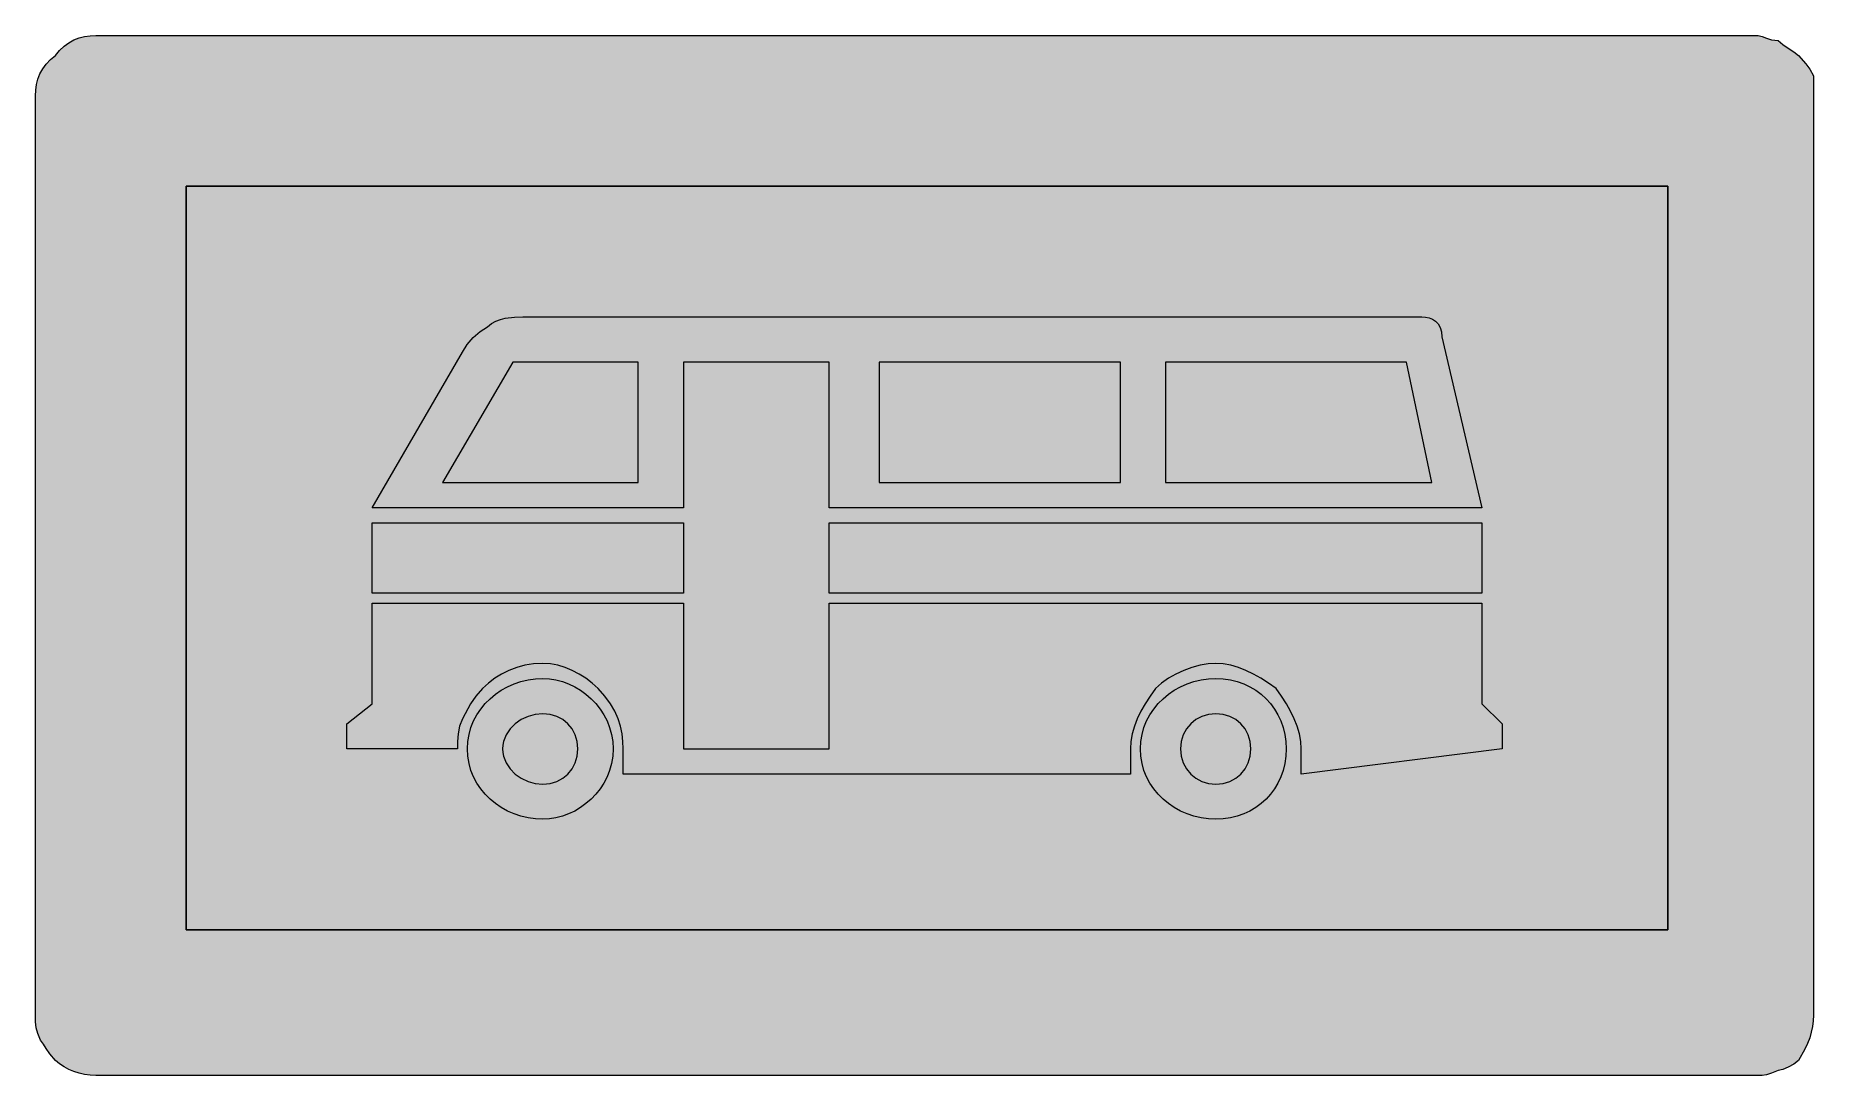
# Model space of a CAD drawing. Header units: metres. Extents: x 71 to 496, y 11 to 259.
import ezdxf

# ---------------------------------------------------------------- set-up
doc = ezdxf.new("R2010")
doc.units = ezdxf.units.M
doc.layers.add('FILL_RED_FF0000', color=7, linetype='Continuous', true_color=0xff0000)
doc.layers.add('FILL_WHITE_FFFFFF', color=7, linetype='Continuous', true_color=0xffffff)

msp = doc.modelspace()

# ---------------------------------------------------------------- hatches: boundary and pattern name
at = {"layer": 'FILL_RED_FF0000', "true_color": 0xff0000}
h = msp.add_hatch(color=7, dxfattribs=at)
h.dxf.hatch_style = 1
h.paths.add_polyline_path([(484.01, 259.01), (485.04, 258.6), (486.3, 258.19), (487.89, 258), (488.98, 257.1), (490.29, 256.2), (491.6, 255.3), (492.69, 254.4), (494.49, 252.45), (495.39, 251.19), (496.29, 249.6), (496.29, 244.8), (496.29, 25.2), (496.23, 23.85), (496.06, 22.5), (495.78, 21.15), (495.39, 19.8), (494.88, 18.45), (494.27, 17.1), (492.69, 14.4), (491.6, 13.52), (490.29, 12.75), (488.98, 12.21), (487.89, 12), (486.3, 11.31), (485.04, 10.95), (484.01, 10.82), (483.09, 10.8), (85.89, 10.8), (84.54, 10.86), (83.21, 11.02), (81.9, 11.31), (80.64, 11.7), (79.43, 12.21), (78.3, 12.82), (77.24, 13.56), (76.29, 14.4), (74.88, 15.99), (74.04, 17.25), (73.42, 18.28), (72.69, 19.2), (72, 20.81), (71.64, 22.2), (71.51, 23.59), (71.49, 25.2), (71.49, 244.8), (71.55, 246.15), (71.73, 247.48), (72.06, 248.79), (72.54, 250.05), (73.19, 251.26), (74.02, 252.39), (75.05, 253.45), (76.29, 254.4), (77.24, 255.64), (78.3, 256.67), (79.43, 257.5), (80.64, 258.15), (81.9, 258.63), (83.21, 258.96), (84.54, 259.14), (85.89, 259.2), (483.09, 259.2), (484.01, 259.01)])
h.paths.add_polyline_path([(461.49, 45.6), (461.49, 223.2), (107.49, 223.2), (107.49, 45.6), (461.49, 45.6)], flags=16)
h = msp.add_hatch(color=7, dxfattribs=at)
h.dxf.hatch_style = 1
h.paths.add_polyline_path([(405.99, 190.95), (406.6, 190.3), (407.08, 189.47), (407.38, 188.44), (407.49, 187.2), (417.09, 146.4), (261.09, 146.4), (261.09, 181.2), (226.29, 181.2), (226.29, 146.4), (151.89, 146.4), (173.49, 183.6), (174.6, 185.38), (176.04, 187.05), (177.71, 188.49), (179.49, 189.6), (180.44, 190.39), (181.48, 190.99), (182.57, 191.41), (183.69, 191.7), (185.9, 191.96), (187.89, 192), (402.69, 192), (403.59, 191.94), (404.45, 191.76), (405.26, 191.43), (405.99, 190.95)])
h.paths.add_polyline_path([(399.09, 181.2), (341.49, 181.2), (341.49, 152.4), (405.09, 152.4), (399.09, 181.2)], flags=16)
h.paths.add_polyline_path([(330.69, 152.4), (330.69, 181.2), (273.09, 181.2), (273.09, 152.4), (330.69, 152.4)], flags=16)
h.paths.add_polyline_path([(185.49, 181.2), (168.69, 152.4), (215.49, 152.4), (215.49, 181.2), (185.49, 181.2)], flags=16)
h = msp.add_hatch(color=7, dxfattribs=at)
h.dxf.hatch_style = 1
h.paths.add_polyline_path([(226.29, 142.8), (226.29, 126), (151.89, 126), (151.89, 142.8), (226.29, 142.8)])
h = msp.add_hatch(color=7, dxfattribs=at)
h.dxf.hatch_style = 1
h.paths.add_polyline_path([(417.09, 142.8), (417.09, 126), (261.09, 126), (261.09, 142.8), (417.09, 142.8)])
h = msp.add_hatch(color=7, dxfattribs=at)
h.dxf.hatch_style = 1
h.paths.add_polyline_path([(421.89, 94.8), (421.89, 88.8), (373.89, 82.8), (373.89, 88.8), (373.78, 90.6), (373.46, 92.4), (372.94, 94.2), (372.24, 96), (371.37, 97.8), (370.35, 99.6), (369.18, 101.4), (367.89, 103.2), (366.09, 104.49), (364.29, 105.66), (362.49, 106.68), (360.69, 107.55), (358.89, 108.25), (357.09, 108.77), (355.29, 109.09), (353.49, 109.2), (351.64, 109.09), (349.72, 108.77), (347.77, 108.25), (345.84, 107.55), (343.96, 106.68), (342.18, 105.66), (340.55, 104.49), (339.09, 103.2), (337.8, 101.4), (336.63, 99.6), (335.61, 97.8), (334.74, 96), (334.04, 94.2), (333.52, 92.4), (333.2, 90.6), (333.09, 88.8), (333.09, 82.8), (211.89, 82.8), (211.89, 88.8), (211.83, 90.6), (211.63, 92.4), (211.26, 94.2), (210.69, 96), (209.9, 97.8), (208.85, 99.6), (207.53, 101.4), (205.89, 103.2), (204.49, 104.49), (202.98, 105.66), (201.4, 106.68), (199.74, 107.55), (198.03, 108.25), (196.27, 108.77), (194.49, 109.09), (192.69, 109.2), (190.5, 109.09), (188.42, 108.77), (186.45, 108.25), (184.59, 107.55), (182.85, 106.68), (181.22, 105.66), (179.7, 104.49), (178.29, 103.2), (176.7, 101.4), (175.44, 99.6), (173.49, 96), (172.8, 94.2), (172.44, 92.4), (172.31, 90.6), (172.29, 88.8), (145.89, 88.8), (145.89, 94.8), (151.89, 99.6), (151.89, 123.6), (226.29, 123.6), (226.29, 88.8), (261.09, 88.8), (261.09, 123.6), (417.09, 123.6), (417.09, 99.6), (421.89, 94.8)])
h = msp.add_hatch(color=7, dxfattribs=at)
h.dxf.hatch_style = 1
h.paths.add_polyline_path([(209.11, 85.32), (208.66, 83.68), (208.05, 82.12), (207.29, 80.65), (206.39, 79.27), (205.37, 77.98), (204.24, 76.8), (203.01, 75.73), (201.7, 74.78), (200.31, 73.96), (198.86, 73.27), (197.36, 72.73), (195.82, 72.33), (194.26, 72.08), (192.69, 72), (190.91, 72.08), (189.16, 72.33), (187.46, 72.73), (185.83, 73.27), (184.26, 73.96), (182.78, 74.78), (181.38, 75.73), (180.09, 76.8), (178.91, 77.98), (177.85, 79.27), (176.93, 80.65), (176.15, 82.12), (175.53, 83.68), (175.07, 85.32), (174.79, 87.03), (174.69, 88.8), (174.79, 90.57), (175.07, 92.28), (175.53, 93.92), (176.15, 95.47), (176.93, 96.95), (177.85, 98.33), (178.91, 99.62), (180.09, 100.8), (181.38, 101.87), (182.78, 102.82), (184.26, 103.64), (185.83, 104.32), (187.46, 104.87), (189.16, 105.27), (190.91, 105.52), (192.69, 105.6), (194.26, 105.52), (195.82, 105.27), (197.36, 104.87), (198.86, 104.32), (200.31, 103.64), (201.7, 102.82), (203.01, 101.87), (204.24, 100.8), (205.37, 99.62), (206.39, 98.33), (207.29, 96.95), (208.05, 95.47), (208.66, 93.92), (209.11, 92.28), (209.39, 90.57), (209.49, 88.8), (209.39, 87.03), (209.11, 85.32)])
h.paths.add_polyline_path([(200.45, 92.14), (199.7, 93.57), (198.69, 94.8), (197.46, 95.81), (196.03, 96.56), (194.43, 97.04), (192.69, 97.2), (190.9, 97.04), (189.17, 96.56), (187.54, 95.81), (186.09, 94.8), (184.86, 93.57), (183.91, 92.14), (183.31, 90.54), (183.15, 89.69), (183.09, 88.8), (183.15, 87.91), (183.31, 87.06), (183.91, 85.46), (184.86, 84.03), (186.09, 82.8), (187.54, 81.79), (189.17, 81.04), (190.9, 80.56), (192.69, 80.4), (194.43, 80.56), (196.03, 81.04), (197.46, 81.79), (198.69, 82.8), (199.7, 84.03), (200.45, 85.46), (200.93, 87.06), (201.09, 88.8), (200.93, 90.54), (200.45, 92.14)], flags=16)
h = msp.add_hatch(color=7, dxfattribs=at)
h.dxf.hatch_style = 1
h.paths.add_polyline_path([(369.96, 85.32), (369.56, 83.68), (369.01, 82.12), (368.33, 80.65), (367.51, 79.27), (366.56, 77.98), (365.49, 76.8), (364.31, 75.73), (363.02, 74.78), (361.64, 73.96), (360.17, 73.27), (358.61, 72.73), (356.97, 72.33), (355.26, 72.08), (353.49, 72), (351.71, 72.08), (349.96, 72.33), (348.26, 72.73), (346.63, 73.27), (345.06, 73.96), (343.58, 74.78), (342.18, 75.73), (340.89, 76.8), (339.71, 77.98), (338.65, 79.27), (337.73, 80.65), (336.95, 82.12), (336.33, 83.68), (335.87, 85.32), (335.59, 87.03), (335.49, 88.8), (335.59, 90.57), (335.87, 92.28), (336.33, 93.92), (336.95, 95.47), (337.73, 96.95), (338.65, 98.33), (339.71, 99.62), (340.89, 100.8), (342.18, 101.87), (343.58, 102.82), (345.06, 103.64), (346.63, 104.32), (348.26, 104.87), (349.96, 105.27), (351.71, 105.52), (353.49, 105.6), (355.26, 105.52), (356.97, 105.27), (358.61, 104.87), (360.17, 104.32), (361.64, 103.64), (363.02, 102.82), (364.31, 101.87), (365.49, 100.8), (366.56, 99.62), (367.51, 98.33), (368.33, 96.95), (369.01, 95.47), (369.56, 93.92), (369.96, 92.28), (370.21, 90.57), (370.29, 88.8), (370.21, 87.03), (369.96, 85.32)])
h.paths.add_polyline_path([(361.25, 92.14), (360.5, 93.57), (359.49, 94.8), (358.26, 95.81), (356.83, 96.56), (355.23, 97.04), (353.49, 97.2), (351.75, 97.04), (350.15, 96.56), (348.72, 95.81), (347.49, 94.8), (346.48, 93.57), (345.73, 92.14), (345.25, 90.54), (345.09, 88.8), (345.25, 87.06), (345.73, 85.46), (346.48, 84.03), (347.49, 82.8), (348.72, 81.79), (350.15, 81.04), (351.75, 80.56), (353.49, 80.4), (355.23, 80.56), (356.83, 81.04), (358.26, 81.79), (359.49, 82.8), (360.5, 84.03), (361.25, 85.46), (361.73, 87.06), (361.89, 88.8), (361.73, 90.54), (361.25, 92.14)], flags=16)
at = {"layer": 'FILL_WHITE_FFFFFF', "true_color": 0xffffff}
h = msp.add_hatch(color=7, dxfattribs=at)
h.dxf.hatch_style = 1
h.paths.add_polyline_path([(461.49, 223.2), (461.49, 45.6), (107.49, 45.6), (107.49, 223.2), (461.49, 223.2)])

# ---------------------------------------------------------------- linework, layer by layer
at = {"layer": 'FILL_RED_FF0000', "lineweight": 0, "true_color": 0xff0000}
for points in [[(484.01, 259.01), (485.04, 258.6), (486.3, 258.19), (487.89, 258), (488.98, 257.1), (490.29, 256.2), (491.6, 255.3), (492.69, 254.4), (494.49, 252.45), (495.39, 251.19), (496.29, 249.6), (496.29, 244.8), (496.29, 25.2), (496.23, 23.85), (496.06, 22.5), (495.78, 21.15), (495.39, 19.8), (494.88, 18.45), (494.27, 17.1), (492.69, 14.4), (491.6, 13.52), (490.29, 12.75), (488.98, 12.21), (487.89, 12), (486.3, 11.31), (485.04, 10.95), (484.01, 10.82), (483.09, 10.8), (85.89, 10.8), (84.54, 10.86), (83.21, 11.02), (81.9, 11.31), (80.64, 11.7), (79.43, 12.21), (78.3, 12.82), (77.24, 13.56), (76.29, 14.4), (74.88, 15.99), (74.04, 17.25), (73.42, 18.28), (72.69, 19.2), (72, 20.81), (71.64, 22.2), (71.51, 23.59), (71.49, 25.2), (71.49, 244.8), (71.55, 246.15), (71.73, 247.48), (72.06, 248.79), (72.54, 250.05), (73.19, 251.26), (74.02, 252.39), (75.05, 253.45), (76.29, 254.4), (77.24, 255.64), (78.3, 256.67), (79.43, 257.5), (80.64, 258.15), (81.9, 258.63), (83.21, 258.96), (84.54, 259.14), (85.89, 259.2), (483.09, 259.2)], [(461.49, 45.6), (461.49, 223.2), (107.49, 223.2), (107.49, 45.6)], [(405.99, 190.95), (406.6, 190.3), (407.08, 189.47), (407.38, 188.44), (407.49, 187.2), (417.09, 146.4), (261.09, 146.4), (261.09, 181.2), (226.29, 181.2), (226.29, 146.4), (151.89, 146.4), (173.49, 183.6), (174.6, 185.38), (176.04, 187.05), (177.71, 188.49), (179.49, 189.6), (180.44, 190.39), (181.48, 190.99), (182.57, 191.41), (183.69, 191.7), (185.9, 191.96), (187.89, 192), (402.69, 192), (403.59, 191.94), (404.45, 191.76), (405.26, 191.43)], [(185.49, 181.2), (168.69, 152.4), (215.49, 152.4), (215.49, 181.2)], [(330.69, 152.4), (330.69, 181.2), (273.09, 181.2), (273.09, 152.4)], [(399.09, 181.2), (341.49, 181.2), (341.49, 152.4), (405.09, 152.4)], [(226.29, 142.8), (226.29, 126), (151.89, 126), (151.89, 142.8)], [(417.09, 142.8), (417.09, 126), (261.09, 126), (261.09, 142.8)], [(421.89, 94.8), (421.89, 88.8), (373.89, 82.8), (373.89, 88.8), (373.78, 90.6), (373.46, 92.4), (372.94, 94.2), (372.24, 96), (371.37, 97.8), (370.35, 99.6), (369.18, 101.4), (367.89, 103.2), (366.09, 104.49), (364.29, 105.66), (362.49, 106.68), (360.69, 107.55), (358.89, 108.25), (357.09, 108.77), (355.29, 109.09), (353.49, 109.2), (351.64, 109.09), (349.72, 108.77), (347.77, 108.25), (345.84, 107.55), (343.96, 106.68), (342.18, 105.66), (340.55, 104.49), (339.09, 103.2), (337.8, 101.4), (336.63, 99.6), (335.61, 97.8), (334.74, 96), (334.04, 94.2), (333.52, 92.4), (333.2, 90.6), (333.09, 88.8), (333.09, 82.8), (211.89, 82.8), (211.89, 88.8), (211.83, 90.6), (211.63, 92.4), (211.26, 94.2), (210.69, 96), (209.9, 97.8), (208.85, 99.6), (207.53, 101.4), (205.89, 103.2), (204.49, 104.49), (202.98, 105.66), (201.4, 106.68), (199.74, 107.55), (198.03, 108.25), (196.27, 108.77), (194.49, 109.09), (192.69, 109.2), (190.5, 109.09), (188.42, 108.77), (186.45, 108.25), (184.59, 107.55), (182.85, 106.68), (181.22, 105.66), (179.7, 104.49), (178.29, 103.2), (176.7, 101.4), (175.44, 99.6), (173.49, 96), (172.8, 94.2), (172.44, 92.4), (172.31, 90.6), (172.29, 88.8), (145.89, 88.8), (145.89, 94.8), (151.89, 99.6), (151.89, 123.6), (226.29, 123.6), (226.29, 88.8), (261.09, 88.8), (261.09, 123.6), (417.09, 123.6), (417.09, 99.6)], [(209.11, 85.32), (208.66, 83.68), (208.05, 82.12), (207.29, 80.65), (206.39, 79.27), (205.37, 77.98), (204.24, 76.8), (203.01, 75.73), (201.7, 74.78), (200.31, 73.96), (198.86, 73.27), (197.36, 72.73), (195.82, 72.33), (194.26, 72.08), (192.69, 72), (190.91, 72.08), (189.16, 72.33), (187.46, 72.73), (185.83, 73.27), (184.26, 73.96), (182.78, 74.78), (181.38, 75.73), (180.09, 76.8), (178.91, 77.98), (177.85, 79.27), (176.93, 80.65), (176.15, 82.12), (175.53, 83.68), (175.07, 85.32), (174.79, 87.03), (174.69, 88.8), (174.79, 90.57), (175.07, 92.28), (175.53, 93.92), (176.15, 95.47), (176.93, 96.95), (177.85, 98.33), (178.91, 99.62), (180.09, 100.8), (181.38, 101.87), (182.78, 102.82), (184.26, 103.64), (185.83, 104.32), (187.46, 104.87), (189.16, 105.27), (190.91, 105.52), (192.69, 105.6), (194.26, 105.52), (195.82, 105.27), (197.36, 104.87), (198.86, 104.32), (200.31, 103.64), (201.7, 102.82), (203.01, 101.87), (204.24, 100.8), (205.37, 99.62), (206.39, 98.33), (207.29, 96.95), (208.05, 95.47), (208.66, 93.92), (209.11, 92.28), (209.39, 90.57), (209.49, 88.8), (209.39, 87.03)], [(369.96, 85.32), (369.56, 83.68), (369.01, 82.12), (368.33, 80.65), (367.51, 79.27), (366.56, 77.98), (365.49, 76.8), (364.31, 75.73), (363.02, 74.78), (361.64, 73.96), (360.17, 73.27), (358.61, 72.73), (356.97, 72.33), (355.26, 72.08), (353.49, 72), (351.71, 72.08), (349.96, 72.33), (348.26, 72.73), (346.63, 73.27), (345.06, 73.96), (343.58, 74.78), (342.18, 75.73), (340.89, 76.8), (339.71, 77.98), (338.65, 79.27), (337.73, 80.65), (336.95, 82.12), (336.33, 83.68), (335.87, 85.32), (335.59, 87.03), (335.49, 88.8), (335.59, 90.57), (335.87, 92.28), (336.33, 93.92), (336.95, 95.47), (337.73, 96.95), (338.65, 98.33), (339.71, 99.62), (340.89, 100.8), (342.18, 101.87), (343.58, 102.82), (345.06, 103.64), (346.63, 104.32), (348.26, 104.87), (349.96, 105.27), (351.71, 105.52), (353.49, 105.6), (355.26, 105.52), (356.97, 105.27), (358.61, 104.87), (360.17, 104.32), (361.64, 103.64), (363.02, 102.82), (364.31, 101.87), (365.49, 100.8), (366.56, 99.62), (367.51, 98.33), (368.33, 96.95), (369.01, 95.47), (369.56, 93.92), (369.96, 92.28), (370.21, 90.57), (370.29, 88.8), (370.21, 87.03)], [(200.45, 92.14), (199.7, 93.57), (198.69, 94.8), (197.46, 95.81), (196.03, 96.56), (194.43, 97.04), (192.69, 97.2), (190.9, 97.04), (189.17, 96.56), (187.54, 95.81), (186.09, 94.8), (184.86, 93.57), (183.91, 92.14), (183.31, 90.54), (183.15, 89.69), (183.09, 88.8), (183.15, 87.91), (183.31, 87.06), (183.91, 85.46), (184.86, 84.03), (186.09, 82.8), (187.54, 81.79), (189.17, 81.04), (190.9, 80.56), (192.69, 80.4), (194.43, 80.56), (196.03, 81.04), (197.46, 81.79), (198.69, 82.8), (199.7, 84.03), (200.45, 85.46), (200.93, 87.06), (201.09, 88.8), (200.93, 90.54)], [(361.25, 92.14), (360.5, 93.57), (359.49, 94.8), (358.26, 95.81), (356.83, 96.56), (355.23, 97.04), (353.49, 97.2), (351.75, 97.04), (350.15, 96.56), (348.72, 95.81), (347.49, 94.8), (346.48, 93.57), (345.73, 92.14), (345.25, 90.54), (345.09, 88.8), (345.25, 87.06), (345.73, 85.46), (346.48, 84.03), (347.49, 82.8), (348.72, 81.79), (350.15, 81.04), (351.75, 80.56), (353.49, 80.4), (355.23, 80.56), (356.83, 81.04), (358.26, 81.79), (359.49, 82.8), (360.5, 84.03), (361.25, 85.46), (361.73, 87.06), (361.89, 88.8), (361.73, 90.54)]]:
    msp.add_lwpolyline(points, close=True, dxfattribs=at)
at = {"layer": 'FILL_WHITE_FFFFFF', "lineweight": 0, "true_color": 0xffffff}
msp.add_lwpolyline([(461.49, 223.2), (461.49, 45.6), (107.49, 45.6), (107.49, 223.2)], close=True, dxfattribs=at)

doc.saveas('drawing.dxf')
